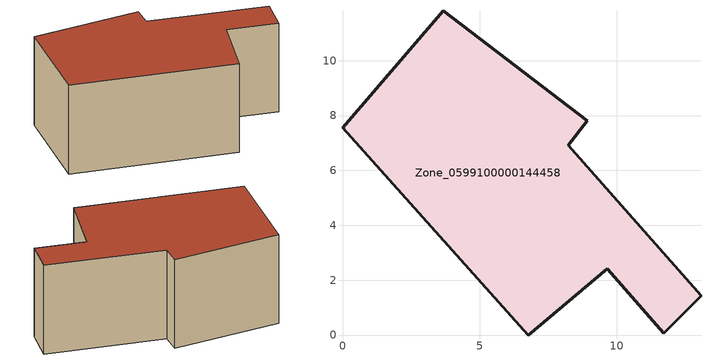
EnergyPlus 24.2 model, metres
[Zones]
Zone_0599100000144458
 floor ground (C_G): 6.77,0 0,7.55 3.68,11.81 8.93,7.81 8.23,6.92 13.07,1.43 11.71,0.07 9.65,2.41 z0
 wall outside (C_F): 8.93,7.81 3.68,11.81 0,7.55 6.77,0 9.65,2.41 11.71,0.07 13.07,1.43 8.23,6.92 8.93,7.81 z0:6.07
 roof outside (C_R): 13.07,1.43 8.23,6.92 8.93,7.81 3.68,11.81 0,7.55 6.77,0 9.65,2.41 11.71,0.07 z6.07
[BUILDING]
Pand.0599100000144458: North Axis=0; Terrain=City; Loads Convergence Tolerance Value=0.04; Temperature Convergence Tolerance Value=0.4; Solar Distribution=FullExterior; Maximum Number of Warmup Days=25; Minimum Number of Warmup Days=1
[Site:Location]
Rotterdam.The.Hague.AP_ZH_NLD Design_Conditions: Latitude=51.96; Longitude=4.45; Time Zone=1; Elevation=-4.5
[SITE:GROUNDTEMPERATURE:BUILDINGSURFACE]
18, 18, 18, 18, 18, 18, 18, 18, 18, 18, 18, 18
[MATERIAL] Thermal Absorptance=0.9; Solar Absorptance=0.7; Visible Absorptance=0.7
Name | Roughness | Thickness | Conductivity | Density | Specific Heat
G.TC.1946 | MediumSmooth | 0.15 | 1 | 540 | 1210
F.TC.1946 | Rough | 0.3 | 0.857143 | 1920 | 840
R.TC.1946 | MediumRough | 0.2 | 0.909091 | 1500 | 1000
[CONSTRUCTION]
C_G: G.TC.1946
C_F: F.TC.1946
C_R: R.TC.1946
[ZONE]
Zone_0599100000144458: Type=1; Multiplier=1; Ceiling Height=Autocalculate; Volume=Autocalculate; Floor Area=autocalculate; Part of Total Floor Area=Yes
[ZONEINFILTRATION:DESIGNFLOWRATE]
Infil_Zone_0599100000144458: Zone or ZoneList or Space or SpaceList=Zone_0599100000144458; Schedule=AlwaysOn; Design Flow Rate Calculation Method=Flow/Area; Flow Rate per Floor Area=0.003; Constant Term Coefficient=1; Temperature Term Coefficient=0; Velocity Term Coefficient=0; Velocity Squared Term Coefficient=0
[HVACTEMPLATE:ZONE:IDEALLOADSAIRSYSTEM]
Zone_0599100000144458: Maximum Heating Supply Air Temperature=50; Minimum Cooling Supply Air Temperature=13; Maximum Heating Supply Air Humidity Ratio=0.0156; Minimum Cooling Supply Air Humidity Ratio=0.0077; Heating Limit=NoLimit; Cooling Limit=NoLimit; Dehumidification Control Type=ConstantSensibleHeatRatio; Cooling Sensible Heat Ratio=0.7; Dehumidification Setpoint=60; Humidification Control Type=None; Humidification Setpoint=30; Outdoor Air Method=None; Outdoor Air Flow Rate per Person=0.00944; Outdoor Air Flow Rate per Zone Floor Area=0; Outdoor Air Flow Rate per Zone=0; Demand Controlled Ventilation Type=None; Outdoor Air Economizer Type=NoEconomizer; Heat Recovery Type=None; Sensible Heat Recovery Effectiveness=0.7; Latent Heat Recovery Effectiveness=0.65
[ZONECONTROL:THERMOSTAT]
ThermostatControl_Zone_0599100000144458: Zone or ZoneList=Zone_0599100000144458; Control Type Schedule=DualSetpointControlType; Control 1=Thermostat_Zone_0599100000144458; Temperature Difference Between Cutout And Setpoint=0
[THERMOSTATSETPOINT:DUALSETPOINT]
Thermostat_Zone_0599100000144458: Heating Setpoint Temperature Schedule=HeatingSetpoint_Zone_0599100000144458; Cooling Setpoint Temperature Schedule=CoolingSetpoint_Zone_0599100000144458
[SCHEDULE:COMPACT]
HeatingSetpoint_Zone_0599100000144458: Through: 12/31, For: AllDays, Until: 24:00, 21
CoolingSetpoint_Zone_0599100000144458: Through: 12/31, For: AllDays, Until: 24:00, 24
DualSetpointControlType: Through: 12/31, For: AllDays, Until: 24:00, 4
AlwaysOn: Through: 12/31, For: AllDays, Until: 24:00, 1
